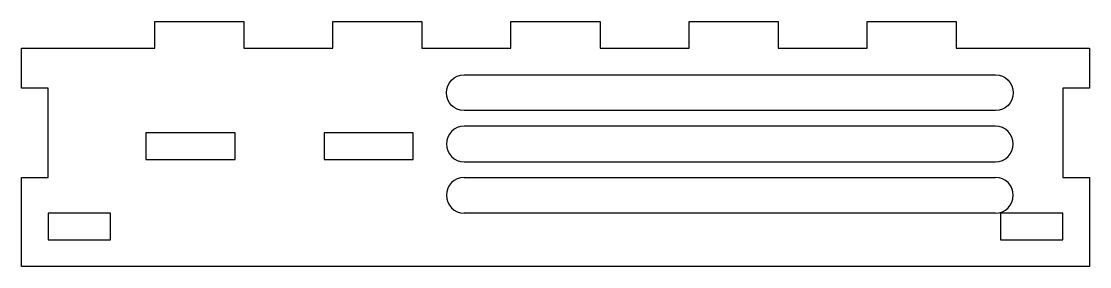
# Model space of a CAD drawing. Header units: millimetres. Extents: x -15 to 105, y -22 to 6.
import ezdxf

# ---------------------------------------------------------------- set-up
doc = ezdxf.new("R2010")
doc.units = ezdxf.units.MM
doc.layers.get('0').update_dxf_attribs({"linetype": 'CONTINUOUS'})

msp = doc.modelspace()

# ---------------------------------------------------------------- linework, layer by layer
for p, q in [((34.74, -12), (94.42, -12)), ((94.42, -16), (34.74, -16))]:
    msp.add_line(p, q)
for points in [[(-15, -12), (-12, -12), (-12, -2), (-15, -2), (-15, 2.5), (0, 2.5), (0, 5.5), (10, 5.5), (10, 2.5), (20, 2.5), (20, 5.5), (30, 5.5), (30, 2.5), (40, 2.5), (40, 5.5), (50, 5.5), (50, 2.5), (60, 2.5), (60, 5.5), (70, 5.5), (70, 2.5), (80, 2.5), (80, 5.5), (90, 5.5), (90, 2.5), (105, 2.5), (105, -2), (102, -2), (102, -12), (105, -12), (105, -22), (-15, -22)], [(9, -10), (9, -7), (-1, -7), (-1, -10)], [(29, -10), (29, -7), (19, -7), (19, -10)], [(-12, -16), (-12, -19), (-5, -19), (-5, -16)], [(102, -19), (102, -16), (95, -16), (95, -19)]]:
    msp.add_lwpolyline(points, close=True)
for points in [[(94.42, -0.5, -1), (94.42, -4.5), (34.74, -4.5, -1), (34.74, -0.5)], [(94.42, -6.25), (34.74, -6.25, 1), (34.74, -10.25), (94.42, -10.25, 1)]]:
    msp.add_lwpolyline(points, format="xyb", close=True)
for centre, start, end in [((34.74, -14), 90, 270), ((94.42, -14), -90, 90)]:
    msp.add_arc(centre, 2, start, end)

doc.saveas('drawing.dxf')
